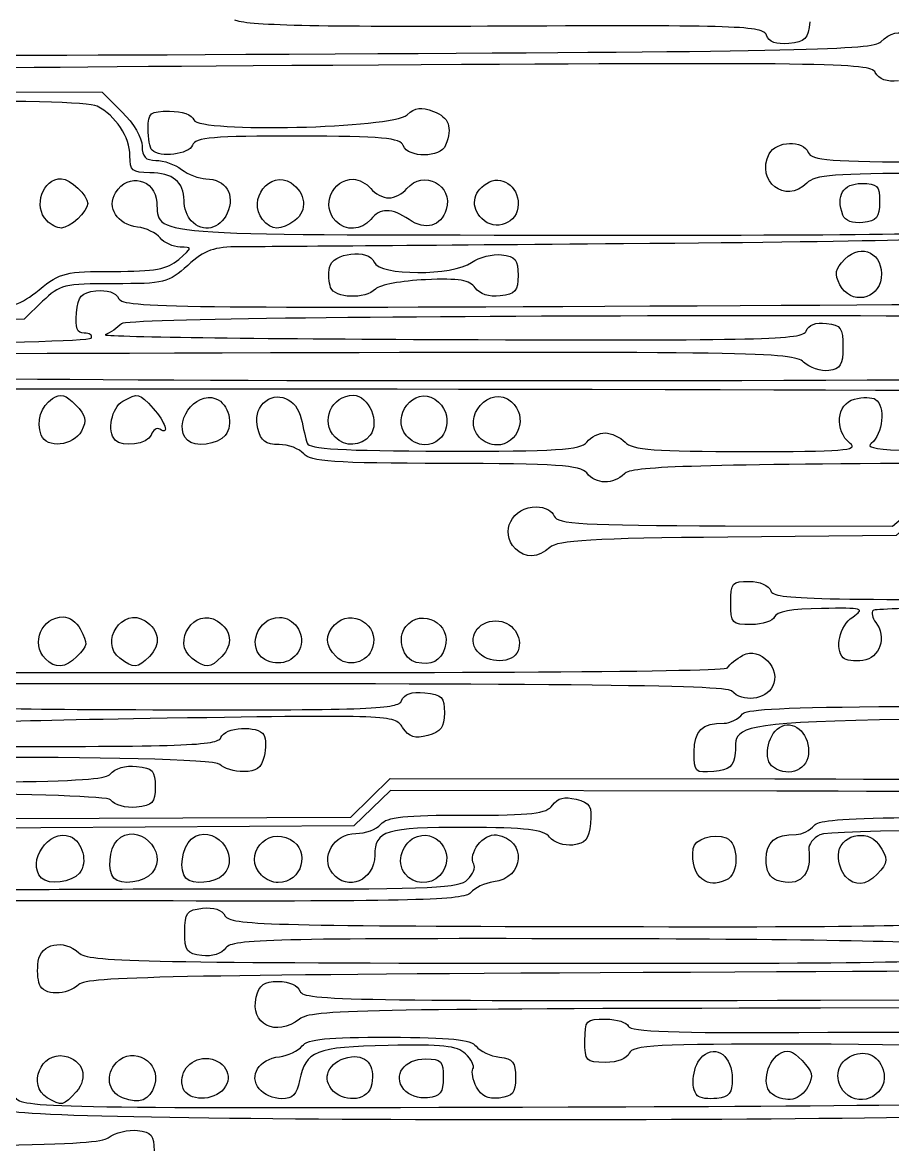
# Model space of a CAD drawing. Extents: x 25 to 242, y 39 to 365.
# Drawn here: x 132.07 to 162.42, y 189.4 to 228.75 of the extents above; entities that cross this region are included whole.
import ezdxf

# ---------------------------------------------------------------- set-up
doc = ezdxf.new("R2010")
doc.units = 0
doc.layers.add('Layer_1', color=7, linetype='CONTINUOUS')

msp = doc.modelspace()

# ---------------------------------------------------------------- linework, layer by layer
at = {"layer": 'Layer_1', "color": 7}
for points in [[(158.026795, 228.311833)], [(136.588169, 224.292023)], [(160.693425, 222.029713)], [(132.910009, 221.835593)], [(137.953389, 221.824943)], [(140.441589, 221.873923)], [(148.099009, 221.903393)], [(160.592765, 219.592083)], [(142.818099, 219.496093)], [(132.715199, 214.344193)], [(135.295749, 214.171743)], [(137.817439, 214.166743)], [(142.973249, 214.270733)], [(145.461449, 214.319713)], [(148.016619, 214.260013)], [(151.753289, 213.022203)], [(149.265369, 210.377293)], [(143.008709, 206.610933)], [(132.862319, 206.532933)], [(135.464429, 206.552423)], [(137.986119, 206.547423)], [(140.520249, 206.512833)], [(145.806039, 206.408573)], [(160.708885, 206.564753)], [(156.807785, 205.410913)], [(158.269805, 202.745743)], [(132.726369, 198.878833)], [(135.248059, 198.873833)], [(137.769739, 198.868833)], [(140.403859, 198.978153)], [(142.878579, 199.043953)], [(145.413749, 199.021883)], [(160.787475, 198.930473)], [(137.671819, 191.532973)], [(140.323959, 191.516023)], [(142.845649, 191.511023)], [(145.376109, 191.494723)], [(155.617789, 191.276323)], [(158.234195, 191.326353)], [(160.763975, 191.390253)], [(132.930109, 191.207303)], [(135.556879, 191.206303)]]:
    msp.add_lwpolyline(points, close=True, dxfattribs=at)
for points in [[(116.266219, 226.357353), (134.849019, 226.322453), (135.544469, 225.627693)], [(142.996759, 221.814503), (142.996759, 221.814193)], [(132.764079, 219.017393), (132.121719, 218.398483), (100.966579, 218.341983)], [(156.583415, 211.180493), (162.424975, 211.168093), (163.340385, 211.944183)], [(163.223075, 211.430583), (162.557325, 210.834323), (156.678915, 210.781823)], [(147.936719, 206.799623), (147.936719, 206.799423)], [(128.864039, 200.943883), (143.522969, 200.999683), (144.210529, 201.679403), (144.898089, 202.359133), (158.322215, 202.339733)], [(158.390215, 201.911853), (144.909129, 201.940453), (144.266779, 201.321913), (143.624419, 200.703383), (129.047619, 200.605983)], [(155.775499, 198.847443), (155.775339, 198.847473)], [(132.656619, 195.162963), (132.656549, 195.162593)], [(159.909045, 194.612243), (177.937367, 194.649443), (178.538095, 194.056233), (179.138826, 193.463023), (186.19384, 193.448023)], [(178.050238, 193.914753), (177.655001, 194.364983), (159.914935, 194.335683)]]:
    msp.add_lwpolyline(points, dxfattribs=at)
for points in [[(148.912299, 228.622613), (142.217089, 228.591013), (139.812069, 228.646413), (139.470589, 228.840033)], [(158.026795, 228.311833), (157.907795, 228.632713), (157.074115, 228.661143), (148.912299, 228.622613)], [(159.537915, 228.779523), (159.479415, 228.178713), (159.383355, 228.078293), (158.814105, 228.022723)], [(162.021345, 228.079373), (162.653185, 228.723813), (163.425235, 228.324573), (163.320265, 227.407683)], [(158.814105, 228.022723), (158.358395, 227.978223), (158.117735, 228.066623), (158.026795, 228.311833)], [(123.989639, 227.934823), (124.240339, 227.581203), (125.342159, 227.565123), (142.980039, 227.657713)], [(142.980039, 227.657713), (159.242975, 227.743113), (161.745985, 227.798513), (162.021345, 228.079373)], [(142.896779, 227.255743), (127.286229, 227.159843), (124.135509, 227.091063), (123.994699, 226.843023)], [(161.826805, 227.007523), (161.643505, 227.345683), (160.333985, 227.362853), (142.896779, 227.255743)], [(162.636345, 226.714523), (162.226955, 226.667523), (161.958405, 226.764723), (161.826805, 227.007523)], [(134.666659, 225.835183), (134.399999, 225.974593), (131.872529, 226.031353), (127.732459, 225.990903)], [(135.812369, 224.102593), (135.809369, 224.753123), (135.319379, 225.493953), (134.666659, 225.835183)], [(135.544469, 225.627693), (135.935769, 225.236773), (136.239229, 224.715843), (136.238359, 224.436543)], [(136.450429, 225.046463), (136.452429, 225.601543), (136.519629, 225.656793), (137.194419, 225.655363)], [(137.194419, 225.655363), (137.633919, 225.654363), (137.981809, 225.531633), (138.047609, 225.354203)], [(138.047609, 225.354203), (138.217249, 224.896743), (144.975409, 225.056793), (145.488479, 225.530413)], [(145.488479, 225.530413), (145.767989, 225.788433), (145.976979, 225.815083), (146.404659, 225.647253)], [(146.404659, 225.647253), (146.957359, 225.430353), (147.071619, 225.112063), (146.828169, 224.467463)], [(136.588169, 224.292053), (136.511369, 224.371153), (136.449379, 224.710693), (136.450429, 225.046463)], [(141.674079, 224.783973), (138.706599, 224.789973), (138.097379, 224.738073), (137.995619, 224.468593)], [(145.350529, 224.452963), (145.250449, 224.722853), (144.641559, 224.777673), (141.674079, 224.783973)], [(136.238359, 224.436543), (136.237359, 224.061653), (136.355579, 223.939893), (136.721999, 223.939123)], [(137.995619, 224.468593), (137.874009, 224.146603), (136.853469, 224.018573), (136.588169, 224.292023)], [(146.828169, 224.467463), (146.661749, 224.026823), (145.512749, 224.015563), (145.350529, 224.452963)], [(158.124495, 224.162953), (158.361595, 224.623563), (159.322195, 224.659493), (159.487425, 224.213953)], [(136.508659, 223.508583), (135.893379, 223.509583), (135.814869, 223.576883), (135.812369, 224.102593)], [(136.721999, 223.939123), (136.988859, 223.938593), (137.390309, 223.795343), (137.614119, 223.620873)], [(159.435125, 223.147083), (158.694535, 222.391723), (157.635355, 223.212683), (158.124495, 224.162953)], [(159.487425, 224.213953), (159.588455, 223.941533), (160.262855, 223.889103), (163.761975, 223.881673)], [(135.311199, 222.810383), (135.751209, 223.522223), (136.693909, 223.298063), (136.750949, 222.468033)], [(137.614119, 223.620873), (137.837919, 223.446413), (138.222219, 223.300163), (138.468099, 223.295863)], [(140.441589, 221.873893), (139.885509, 222.564743), (140.708719, 223.622423), (141.435369, 223.150723)], [(145.479979, 222.950883), (146.040759, 223.639853), (147.117609, 223.069833), (146.852999, 222.224083)], [(132.910009, 221.835593), (132.427589, 222.332843), (132.768109, 223.301053), (133.424919, 223.299663)], [(133.424919, 223.299663), (133.719869, 223.299133), (134.341709, 222.712583), (134.340849, 222.435853)], [(137.703429, 222.536453), (137.705429, 223.182783), (137.307119, 223.506893), (136.508659, 223.508583)], [(138.468099, 223.295863), (139.160099, 223.283763), (139.496369, 222.738803), (139.208459, 222.096003)], [(141.435369, 223.150723), (141.952499, 222.815033), (142.019029, 222.175953), (141.571579, 221.842223)], [(142.996759, 221.814193), (142.477459, 222.349463), (142.864599, 223.279643), (143.606019, 223.278063)], [(143.606019, 223.278063), (143.799899, 223.277533), (144.075809, 223.131633), (144.219139, 222.953563)], [(148.099009, 221.903393), (147.698959, 222.315743), (147.766279, 222.815983), (148.264939, 223.136263)], [(148.264939, 223.136263), (148.763339, 223.456373), (149.367929, 223.054963), (149.365899, 222.405193)], [(163.657385, 223.484843), (160.432705, 223.480843), (159.705265, 223.422643), (159.435125, 223.147083)], [(160.693425, 222.029713), (160.443685, 222.703163), (160.699425, 223.134043), (161.349135, 223.132663)], [(161.349135, 223.132663), (161.906315, 223.131663), (161.976455, 223.058863), (161.974665, 222.484933)], [(136.077709, 221.610903), (135.374639, 221.699003), (134.993199, 222.295903), (135.311199, 222.810383)], [(144.219139, 222.953563), (144.362459, 222.775503), (144.645699, 222.629463), (144.848549, 222.629033)], [(144.848549, 222.629033), (145.051399, 222.628503), (145.335539, 222.773433), (145.479979, 222.950883)], [(134.340849, 222.435853), (134.340059, 222.159133), (133.714489, 221.575323), (133.419549, 221.575953)], [(136.750949, 222.468033), (136.831949, 221.289893), (136.170219, 221.342113), (151.158369, 221.331013)], [(137.953389, 221.824893), (137.815139, 221.967393), (137.702659, 222.287593), (137.703429, 222.536453)], [(149.365899, 222.405193), (149.363899, 221.748483), (148.558689, 221.429573), (148.099009, 221.903393)], [(161.974665, 222.484933), (161.972665, 221.939623), (161.882065, 221.828053), (161.393355, 221.771483)], [(139.208459, 222.096003), (138.953959, 221.527813), (138.365049, 221.400623), (137.953389, 221.824943)], [(145.559459, 221.868503), (144.944079, 222.284113), (144.549599, 222.286383), (144.215779, 221.876503)], [(146.852999, 222.224083), (146.667239, 221.630373), (146.130519, 221.482833), (145.559459, 221.868503)], [(161.393355, 221.771483), (161.023665, 221.728683), (160.770405, 221.822083), (160.693425, 222.029713)], [(133.419549, 221.575953), (133.277549, 221.576223), (133.048259, 221.693093), (132.910009, 221.835593)], [(136.869099, 221.232153), (136.731449, 221.403173), (136.375319, 221.573613), (136.077709, 221.610903)], [(141.571579, 221.842223), (141.080779, 221.476143), (140.754379, 221.485293), (140.441589, 221.873923)], [(144.215779, 221.876503), (143.899559, 221.488003), (143.341049, 221.459573), (142.996759, 221.814503)], [(151.158369, 221.331013), (163.838235, 221.322013), (165.003625, 221.350713), (165.294935, 221.683273)], [(137.566449, 220.913103), (137.320559, 220.917103), (137.006759, 221.061143), (136.869099, 221.232153)], [(165.665335, 221.425123), (165.394305, 221.183483), (163.054485, 221.109313), (153.039029, 221.024923)], [(137.516149, 220.482273), (138.005639, 220.898253), (138.006449, 220.905113), (137.566449, 220.913103)], [(139.649469, 220.919743), (138.734419, 220.918743), (138.434689, 220.811733), (137.833499, 220.273303)], [(153.039029, 221.024923), (146.277539, 220.967923), (140.252229, 220.920613), (139.649469, 220.919743)], [(142.776069, 220.196533), (142.873869, 220.716393), (144.159549, 220.868153), (144.340149, 220.381153)], [(160.765955, 220.488113), (161.348065, 221.081833), (162.129425, 220.675833), (162.031515, 219.830523)], [(135.233519, 220.063363), (136.700399, 220.060363), (137.107419, 220.134963), (137.516149, 220.482273)], [(144.340149, 220.381153), (144.515839, 219.907383), (147.078599, 219.902163), (147.739349, 220.374153)], [(147.739349, 220.374153), (147.998199, 220.559093), (148.468799, 220.679293), (148.785109, 220.641263)], [(148.785109, 220.641263), (149.269369, 220.583063), (149.359899, 220.470003), (149.358209, 219.925723)], [(160.592765, 219.592083), (160.389535, 219.984213), (160.418415, 220.133643), (160.765955, 220.488113)], [(132.650319, 219.422453), (133.395279, 220.024313), (133.566929, 220.066903), (135.233519, 220.063363)], [(137.833499, 220.273303), (137.149879, 219.661043), (137.019769, 219.628633), (135.259959, 219.632373)], [(142.818069, 219.496183), (142.754669, 219.667153), (142.735769, 219.982313), (142.776069, 220.196533)], [(135.259959, 219.632373), (133.506239, 219.636373), (133.371859, 219.602973), (132.764079, 219.017393)], [(146.127949, 219.771143), (145.307419, 219.735143), (144.520719, 219.588013), (144.379719, 219.444193)], [(147.867719, 219.486943), (147.670519, 219.765083), (147.314639, 219.823223), (146.127949, 219.771143)], [(149.358209, 219.925723), (149.356209, 219.369903), (149.269309, 219.269383), (148.735909, 219.208303)], [(162.031515, 219.830523), (161.941315, 219.051523), (160.957425, 218.888463), (160.592765, 219.592083)], [(130.764079, 218.780063), (131.656269, 218.778063), (131.996099, 218.893903), (132.650319, 219.422453)], [(133.947899, 218.610333), (134.005599, 219.204503), (134.108649, 219.321083), (134.628559, 219.380743)], [(134.628559, 219.380743), (135.026679, 219.426443), (135.306479, 219.330543), (135.427689, 219.106943)], [(144.379719, 219.444193), (144.025069, 219.082463), (142.958349, 219.117923), (142.818099, 219.496093)], [(148.735909, 219.208303), (148.341619, 219.163103), (148.025299, 219.264703), (147.867719, 219.486943)], [(155.611729, 218.862313), (172.009886, 218.943913), (175.660618, 219.014193), (175.894692, 219.252933)], [(135.427689, 219.106943), (135.597239, 218.794153), (137.433769, 218.771893), (155.611729, 218.862313)], [(134.220799, 217.909493), (133.962749, 217.910023), (133.896409, 218.080413), (133.947899, 218.610333)], [(175.725864, 218.270013), (175.726964, 218.613163), (135.853149, 218.576283), (135.516409, 218.232813)], [(135.516409, 218.232813), (135.378199, 218.091853), (135.124789, 217.920413), (134.953279, 217.851833)], [(159.415275, 217.978123), (159.498375, 218.198123), (159.744055, 218.291293), (160.121555, 218.245953)], [(160.121555, 218.245953), (160.630395, 218.184853), (160.700135, 218.085203), (160.698075, 217.422303)], [(126.692929, 217.530483), (130.905039, 217.547783), (134.398669, 217.639983), (134.456529, 217.735363)], [(134.456529, 217.735363), (134.514429, 217.830763), (134.408329, 217.909093), (134.220799, 217.909493)], [(134.953279, 217.851833), (134.781759, 217.783233), (140.186879, 217.707713), (146.964649, 217.683953)], [(146.964649, 217.683953), (157.968705, 217.645353), (159.301505, 217.676953), (159.415275, 217.978123)], [(159.318795, 216.897443), (158.949165, 217.242213), (157.589435, 217.263153), (139.034119, 217.209763)], [(160.698075, 217.422303), (160.696075, 216.796343), (160.612375, 216.656263), (160.205355, 216.598043)], [(139.034119, 217.209763), (120.739389, 217.157163), (119.129799, 217.123763), (118.948209, 216.793313)], [(160.205355, 216.598043), (159.935655, 216.559443), (159.536705, 216.694243), (159.318795, 216.897443)], [(122.764749, 216.550813), (122.762749, 216.082513), (185.581394, 216.185623), (185.947358, 216.654513)], [(145.461449, 214.319713), (144.905369, 215.010553), (145.728579, 216.068233), (146.455229, 215.596543)], [(148.016619, 214.260013), (147.339339, 214.958123), (148.390839, 216.143213), (149.128049, 215.512653)], [(154.487639, 215.927253), (126.656889, 215.986353), (122.945659, 215.956353), (122.837989, 215.671283)], [(133.108379, 215.622653), (133.397339, 215.808253), (133.566739, 215.761783), (133.916809, 215.400943)], [(135.566359, 215.528193), (136.111179, 215.825493), (136.130819, 215.820833), (136.621909, 215.277443)], [(137.817439, 214.166743), (137.272349, 214.728593), (138.082329, 215.906263), (138.814419, 215.616303)], [(140.467609, 215.456683), (140.921149, 215.919273), (141.645879, 215.623043), (141.794509, 214.914323)], [(142.973249, 214.270713), (142.442729, 214.817543), (142.844039, 215.736153), (143.612739, 215.734523)], [(143.612739, 215.734523), (144.150369, 215.733523), (144.552049, 214.774793), (144.197449, 214.339133)], [(186.014639, 215.644813), (186.015168, 215.787503), (175.36599, 215.882903), (154.487639, 215.927253)], [(161.100715, 215.604113), (161.383315, 215.676213), (161.714275, 215.671613), (161.836175, 215.593913)], [(132.715199, 214.344193), (132.537949, 214.822163), (132.704299, 215.363123), (133.108379, 215.622653)], [(133.916809, 215.400943), (134.283749, 215.022713), (134.318529, 214.866143), (134.119639, 214.487773)], [(135.295749, 214.171743), (135.006359, 214.470033), (135.174829, 215.314553), (135.566359, 215.528193)], [(136.621909, 215.277443), (137.052779, 214.800703), (137.207299, 214.328223), (136.859989, 214.549483)], [(138.814419, 215.616303), (139.260919, 215.439453), (139.446509, 214.709123), (139.140489, 214.333143)], [(140.282149, 214.573073), (140.193549, 214.939723), (140.257049, 215.241883), (140.467609, 215.456683)], [(146.455229, 215.596543), (147.181339, 215.125203), (146.918629, 214.003763), (146.082519, 214.005543)], [(149.128049, 215.512653), (149.723479, 215.003343), (149.375469, 213.998563), (148.604209, 214.000203)], [(160.950225, 214.056743), (160.383805, 214.499883), (160.475695, 215.444733), (161.100715, 215.604113)], [(161.836175, 215.593913), (162.188075, 215.369743), (162.090155, 214.368323), (161.685715, 214.055153)], [(141.794509, 214.914323), (141.861209, 214.596193), (141.951859, 214.214623), (141.995899, 214.066403)], [(134.119639, 214.487773), (133.842989, 213.961503), (132.893129, 213.864393), (132.715199, 214.344193)], [(136.859989, 214.549483), (136.756729, 214.615283), (136.617569, 214.524283), (136.550739, 214.347393)], [(141.017419, 214.014613), (140.546699, 214.015613), (140.387609, 214.136443), (140.282149, 214.573073)], [(136.550739, 214.347393), (136.428769, 214.024443), (135.557029, 213.902433), (135.295749, 214.171743)], [(139.140489, 214.333143), (138.879439, 214.012423), (138.066369, 213.910163), (137.817439, 214.166743)], [(144.197449, 214.339133), (143.876599, 213.944943), (143.319499, 213.913823), (142.973249, 214.270733)], [(146.082519, 214.005543), (145.879669, 214.006073), (145.600189, 214.147353), (145.461449, 214.319713)], [(146.785019, 213.786893), (150.714459, 213.778893), (151.537509, 213.830293), (151.756649, 214.099533)], [(148.604209, 214.000203), (148.419279, 214.000473), (148.154869, 214.117523), (148.016619, 214.260013)], [(151.756649, 214.099533), (151.901089, 214.276983), (152.190049, 214.421803), (152.398799, 214.421363)], [(152.398799, 214.421363), (152.607549, 214.420833), (152.919729, 214.274823), (153.092539, 214.096693)], [(153.092539, 214.096693), (153.350089, 213.831233), (154.119999, 213.772553), (157.361905, 213.771273)], [(141.878699, 213.689583), (141.735369, 213.867643), (141.347799, 214.013913), (141.017419, 214.014613)], [(146.815999, 213.355893), (142.915289, 213.363893), (142.096059, 213.419593), (141.878699, 213.689583)], [(141.995899, 214.066403), (142.056799, 213.861283), (143.201049, 213.794503), (146.785019, 213.786893)], [(157.361905, 213.771273), (160.696015, 213.770273), (161.259475, 213.814773), (160.950225, 214.056743)], [(161.685715, 214.055153), (161.376785, 213.815943), (162.444675, 213.766193), (168.278499, 213.748063)], [(151.753289, 213.022213), (151.535939, 213.292243), (150.716699, 213.347613), (146.815999, 213.355893)], [(164.379285, 213.367783), (155.308009, 213.310783), (153.310929, 213.245483), (153.067989, 212.997703)], [(153.067989, 212.997703), (152.682499, 212.604533), (152.080439, 212.615713), (151.753289, 213.022203)], [(149.265369, 210.377273), (148.697199, 210.962913), (149.146029, 211.842693), (150.012029, 211.840853)], [(150.012029, 211.840853), (150.281479, 211.840323), (150.555919, 211.694253), (150.621889, 211.516363)], [(150.621889, 211.516363), (150.724529, 211.239583), (151.584759, 211.191113), (156.583415, 211.180493)], [(156.678915, 210.781823), (151.954899, 210.739623), (150.735169, 210.669143), (150.467789, 210.423093)], [(150.467789, 210.423093), (150.061409, 210.049133), (149.600789, 210.031593), (149.265369, 210.377293)], [(156.782555, 208.486293), (156.784555, 209.182293), (156.833955, 209.240313), (157.421915, 209.239063)], [(157.421915, 209.239063), (157.803965, 209.238273), (158.108645, 209.103663), (158.183125, 208.902823)], [(158.183125, 208.902823), (158.293905, 208.604113), (159.591185, 208.574583), (170.195765, 208.629423)], [(135.464429, 206.552433), (134.717309, 207.115483), (135.560629, 208.367513), (136.344299, 207.858783)], [(137.986119, 206.547433), (137.238999, 207.110493), (138.082219, 208.362523), (138.865979, 207.853783)], [(142.952819, 207.718443), (143.542269, 208.319653), (144.535449, 207.732043), (144.284659, 206.930453)], [(145.440679, 207.658863), (145.994359, 208.339103), (147.067409, 207.759483), (146.805299, 206.921743)], [(157.498185, 207.730643), (156.817725, 207.731643), (156.780325, 207.771543), (156.782555, 208.486293)], [(159.951545, 208.291413), (158.911505, 208.275413), (158.363465, 208.177843), (158.304515, 207.998263)], [(161.036385, 207.993503), (161.477455, 208.293163), (161.402435, 208.313763), (159.951545, 208.291413)], [(161.756925, 208.226213), (161.680625, 208.148413), (161.718825, 207.959743), (161.841825, 207.806963)], [(171.936919, 208.346363), (166.414215, 208.358063), (161.833215, 208.304063), (161.756925, 208.226213)], [(132.862319, 206.532933), (132.336179, 207.075253), (132.731949, 207.998373), (133.489909, 207.996763)], [(133.489909, 207.996763), (133.693879, 207.996233), (133.958079, 207.808223), (134.076999, 207.578753)], [(136.344299, 207.858783), (136.844499, 207.534083), (136.904409, 207.035113), (136.493519, 206.616023)], [(138.865979, 207.853783), (139.366179, 207.529093), (139.426089, 207.030113), (139.015199, 206.611023)], [(140.520249, 206.512833), (139.864519, 206.891173), (140.248429, 207.982793), (141.036629, 207.981113)], [(141.036629, 207.981113), (141.534739, 207.980113), (141.917389, 207.429393), (141.762979, 206.935853)], [(147.936719, 206.799423), (147.569549, 207.255573), (147.938719, 207.858683), (148.585059, 207.857303)], [(148.585059, 207.857303), (149.146349, 207.856303), (149.547419, 207.310973), (149.357319, 206.807623)], [(158.304515, 207.998263), (158.255915, 207.850233), (157.893065, 207.729803), (157.498185, 207.730643)], [(160.708855, 206.564783), (160.397905, 206.885293), (160.581035, 207.684123), (161.036385, 207.993503)], [(161.841825, 207.806963), (162.239495, 207.312913), (161.979375, 206.542563), (161.391565, 206.473553)], [(134.076999, 207.578753), (134.356659, 207.039163), (134.353219, 207.010363), (133.961299, 206.610633)], [(143.008719, 206.610933), (142.632779, 206.998423), (142.613889, 207.372753), (142.952819, 207.718443)], [(145.806039, 206.408573), (145.336639, 206.516953), (145.118599, 207.263153), (145.440679, 207.658863)], [(133.961299, 206.610633), (133.565179, 206.206613), (133.203699, 206.181053), (132.862319, 206.532933)], [(136.493519, 206.616023), (136.079559, 206.193813), (135.950849, 206.185853), (135.464429, 206.552423)], [(139.015199, 206.611023), (138.601239, 206.188813), (138.472539, 206.180863), (137.986119, 206.547423)], [(141.762979, 206.935853), (141.608009, 206.440543), (141.002679, 206.234493), (140.520249, 206.512833)], [(144.284659, 206.930453), (144.113639, 206.383853), (143.401919, 206.205633), (143.008709, 206.610933)], [(146.805299, 206.921743), (146.657779, 206.450223), (146.337639, 206.285823), (145.806039, 206.408573)], [(149.357319, 206.807623), (149.187539, 206.358073), (148.296109, 206.352923), (147.936719, 206.799623)], [(156.669765, 206.221383), (156.741165, 206.339103), (156.981605, 206.534733), (157.204055, 206.656123)], [(157.204055, 206.656123), (157.796145, 206.979213), (158.561785, 206.176393), (158.241905, 205.567873)], [(130.996959, 206.061613), (147.706859, 206.026113), (156.584815, 206.081413), (156.669765, 206.221383)], [(161.391565, 206.473553), (161.098185, 206.439153), (160.790975, 206.480553), (160.708885, 206.564753)], [(156.807755, 205.410863), (156.604635, 205.620233), (150.925259, 205.674033), (130.331229, 205.661723)], [(158.241905, 205.567873), (157.991255, 205.091043), (157.201925, 205.004653), (156.807785, 205.410913)], [(129.033219, 205.096383), (129.256439, 204.819063), (130.432079, 204.770213), (137.230939, 204.755773)], [(137.230939, 204.755773), (144.236389, 204.740873), (145.182989, 204.778473), (145.295229, 205.075603)], [(145.295229, 205.075603), (145.382829, 205.307483), (145.635359, 205.390783), (146.106569, 205.343203)], [(146.106569, 205.343203), (146.707989, 205.282503), (146.790529, 205.197793), (146.788799, 204.643233)], [(146.788799, 204.643233), (146.786799, 204.136873), (146.672539, 203.981273), (146.207769, 203.854923)], [(157.190765, 204.607203), (157.421675, 204.890893), (160.674945, 204.922993), (184.14029, 204.873153)], [(137.116419, 204.456913), (130.535929, 204.354693), (129.150649, 204.280343), (128.890899, 204.015403)], [(145.329139, 204.138663), (145.033489, 204.574083), (144.926329, 204.578233), (137.116419, 204.456913)], [(184.234407, 204.474973), (155.258519, 204.454773), (157.086445, 204.537573), (156.935675, 203.238683)], [(155.505499, 203.281283), (155.507499, 204.035803), (155.769379, 204.287023), (156.550795, 204.285363)], [(156.550795, 204.285363), (156.758345, 204.284833), (157.046335, 204.429743), (157.190765, 204.607203)], [(158.485055, 204.137513), (158.944815, 204.431363), (159.500335, 203.974723), (159.498245, 203.304663)], [(138.981819, 203.782513), (139.121729, 204.152943), (140.280509, 204.223873), (140.489569, 203.874813)], [(140.489569, 203.874813), (140.564669, 203.749413), (140.567369, 203.410053), (140.495569, 203.120673)], [(146.207769, 203.854923), (145.752979, 203.731283), (145.564409, 203.792223), (145.329139, 204.138663)], [(158.269805, 202.745743), (157.903445, 202.985103), (158.037435, 203.851423), (158.485055, 204.137513)], [(130.183989, 203.478003), (137.702019, 203.462003), (138.876139, 203.502703), (138.981819, 203.782513)], [(138.953359, 202.847413), (138.600099, 203.211533), (121.645649, 203.154363), (121.423569, 202.788313)], [(140.495569, 203.120673), (140.396369, 202.720503), (140.225149, 202.594833), (139.780679, 202.595773)], [(156.186345, 202.602623), (155.534659, 202.539623), (155.503289, 202.570823), (155.505499, 203.281283)], [(156.935675, 203.238683), (156.881275, 202.769863), (156.748255, 202.656963), (156.186345, 202.602623)], [(159.498245, 203.304663), (159.496245, 202.662773), (158.848125, 202.367893), (158.269805, 202.745743)], [(135.128369, 202.509443), (135.293669, 202.712533), (135.653509, 202.817153), (136.048039, 202.776823)], [(136.048039, 202.776823), (136.614069, 202.718923), (136.695899, 202.628703), (136.694139, 202.064183)], [(139.780679, 202.595773), (139.459269, 202.596573), (139.086979, 202.709693), (138.953359, 202.847413)], [(158.322215, 202.339733), (170.279331, 202.322433), (171.772854, 202.357233), (171.988965, 202.658513)], [(114.919199, 202.218173), (132.676899, 202.180473), (134.886509, 202.212173), (135.128369, 202.509443)], [(135.138919, 201.609053), (134.765229, 202.073313), (95.214899, 201.950783), (94.850919, 201.484233)], [(136.694139, 202.064183), (136.692139, 201.499663), (136.609939, 201.409753), (136.043599, 201.354303)], [(172.056312, 201.541893), (171.89058, 201.847653), (170.466431, 201.886203), (158.390215, 201.911853)], [(136.043599, 201.354303), (135.660919, 201.316803), (135.290079, 201.421303), (135.138919, 201.609053)], [(150.558009, 201.423143), (150.740629, 201.677703), (150.972979, 201.735853), (151.382629, 201.629463)], [(151.382629, 201.629463), (151.875239, 201.501543), (151.943799, 201.386913), (151.885529, 200.788633)], [(147.568289, 201.074523), (149.866099, 201.069523), (150.344439, 201.125423), (150.558009, 201.423143)], [(135.364249, 200.195103), (136.045869, 200.890323), (137.200509, 199.813513), (136.584689, 199.056933)], [(137.955349, 200.238353), (138.696479, 200.865773), (139.740589, 199.676233), (139.058959, 198.981013)], [(140.403859, 198.978153), (139.736209, 199.666333), (140.569529, 200.693023), (141.416429, 200.225703)], [(143.698419, 200.436353), (144.033469, 200.435563), (144.425779, 200.580243), (144.570219, 200.757693)], [(144.570219, 200.757693), (144.779039, 201.014253), (145.393129, 201.079143), (147.568289, 201.074523)], [(151.885529, 200.788633), (151.830629, 200.225233), (151.716579, 200.084033), (151.274509, 200.032293)], [(159.060365, 200.401113), (159.267915, 200.400583), (159.555905, 200.545503), (159.700335, 200.722953)], [(159.700335, 200.722953), (159.929205, 201.004143), (161.859685, 201.041563), (174.726392, 201.014233)], [(189.459913, 200.314583), (189.070502, 200.647663), (160.492255, 200.717303), (159.886315, 200.386683)], [(132.726369, 198.878833), (132.181279, 199.440693), (132.991249, 200.618353), (133.723349, 200.328383)], [(133.723349, 200.328383), (134.169849, 200.151543), (134.355439, 199.421213), (134.049419, 199.045243)], [(142.878579, 199.043953), (142.442129, 199.586173), (142.943679, 200.437953), (143.698419, 200.436353)], [(147.528149, 200.643683), (144.731689, 200.649683), (144.359389, 200.536583), (144.356719, 199.680823)], [(145.413749, 199.021853), (145.080959, 199.435283), (145.322949, 200.160423), (145.850569, 200.330833)], [(145.850569, 200.330833), (146.643759, 200.587013), (147.218769, 199.571593), (146.624019, 198.964983)], [(150.461589, 200.303353), (150.244169, 200.573483), (149.678459, 200.639113), (147.528149, 200.643683)], [(147.815289, 199.360593), (147.594429, 199.729383), (148.154879, 200.452763), (148.607049, 200.382533)], [(148.607049, 200.382533), (149.681239, 200.215673), (149.592299, 198.873243), (148.498289, 198.740903)], [(151.274509, 200.032293), (150.972039, 199.996893), (150.611499, 200.117093), (150.461589, 200.303353)], [(155.470069, 199.907623), (155.503269, 200.236473), (156.179175, 200.454103), (156.622295, 200.278593)], [(158.015485, 199.532943), (158.017485, 200.145063), (158.327445, 200.402673), (159.060365, 200.401113)], [(159.886315, 200.386683), (159.660125, 200.263253), (159.488915, 200.046103), (159.505845, 199.904123)], [(160.537665, 199.681023), (160.539665, 200.360023), (161.534045, 200.629613), (161.937465, 200.060583)], [(135.248059, 198.873833), (135.020459, 199.108423), (135.091559, 199.916973), (135.364249, 200.195103)], [(137.769739, 198.868833), (137.515379, 199.131013), (137.627889, 199.961123), (137.955349, 200.238353)], [(141.416429, 200.225703), (142.130989, 199.831403), (141.816679, 198.716593), (140.991449, 198.718343)], [(155.775339, 198.847473), (155.537239, 199.004253), (155.420019, 199.411343), (155.470069, 199.907623)], [(156.622295, 200.278593), (157.071405, 200.100713), (157.077365, 198.986343), (156.630295, 198.811543)], [(159.505845, 199.904123), (159.616955, 198.972483), (159.186395, 198.539583), (158.403875, 198.796163)], [(161.937465, 200.060583), (162.297125, 199.553273), (162.290685, 199.420443), (161.886465, 199.008173)], [(144.356719, 199.680823), (144.353719, 198.793283), (143.408309, 198.385833), (142.878579, 199.043953)], [(158.403875, 198.796163), (158.144755, 198.881163), (158.014225, 199.128733), (158.015485, 199.532943)], [(160.787495, 198.930473), (160.649245, 199.072973), (160.536815, 199.410723), (160.537665, 199.681023)], [(147.598189, 198.826843), (147.781459, 199.013773), (147.879149, 199.253953), (147.815289, 199.360593)], [(134.049419, 199.045243), (133.788369, 198.724513), (132.975299, 198.622253), (132.726369, 198.878833)], [(136.584689, 199.056933), (136.312589, 198.722633), (135.502409, 198.611643), (135.248059, 198.873833)], [(139.058959, 198.981013), (138.786269, 198.702883), (137.997339, 198.634233), (137.769739, 198.868833)], [(140.991449, 198.718343), (140.806529, 198.718873), (140.542109, 198.835653), (140.403859, 198.978153)], [(140.713089, 198.500443), (146.404919, 198.488743), (147.308709, 198.531543), (147.598189, 198.826843)], [(146.624019, 198.964983), (146.280799, 198.614913), (145.720089, 198.641263), (145.413749, 199.021883)], [(148.498289, 198.740903), (148.200449, 198.704903), (147.843259, 198.535963), (147.704539, 198.365533)], [(156.630295, 198.811543), (156.206825, 198.646023), (156.072869, 198.651653), (155.775499, 198.847443)], [(161.886465, 199.008173), (161.490345, 198.604143), (161.128865, 198.578593), (160.787475, 198.930473)], [(129.779509, 198.454543), (132.189449, 198.487143), (137.109549, 198.507843), (140.713089, 198.500443)], [(147.704539, 198.365533), (147.490859, 198.102993), (145.774769, 198.059223), (136.471409, 198.078983)], [(136.471409, 198.078983), (126.966949, 198.099183), (125.455179, 198.058883), (125.227879, 197.779673)], [(137.728909, 196.998943), (137.730909, 197.671903), (137.797209, 197.760633), (138.343879, 197.823363)], [(138.343879, 197.823363), (138.740269, 197.868863), (139.021799, 197.773163), (139.141509, 197.552333)], [(139.141509, 197.552333), (139.306999, 197.247033), (140.642449, 197.208223), (151.796959, 197.184523)], [(151.796959, 197.184523), (162.687935, 197.161423), (164.282845, 197.198923), (164.389365, 197.480973)], [(132.613149, 195.970683), (132.700749, 196.590733), (133.506229, 196.758993), (134.033299, 196.267373)], [(138.322129, 196.173613), (137.794519, 196.236713), (137.726829, 196.330863), (137.728909, 196.998943)], [(151.791719, 196.758723), (140.785139, 196.776223), (139.382049, 196.740823), (139.163529, 196.440383)], [(164.294525, 196.552923), (164.228325, 196.655313), (158.602015, 196.747923), (151.791719, 196.758723)], [(139.163529, 196.440383), (139.013689, 196.234363), (138.685159, 196.130203), (138.322129, 196.173613)], [(132.656549, 195.162593), (132.593749, 195.331873), (132.574249, 195.695513), (132.613149, 195.970683)], [(134.033299, 196.267373), (134.363759, 195.959143), (136.002069, 195.921343), (149.828019, 195.902933)], [(149.828019, 195.902933), (161.328425, 195.887633), (165.147255, 195.944033), (164.834495, 196.124583)], [(153.726749, 195.577153), (137.304539, 195.488753), (134.316929, 195.425973), (134.032169, 195.163103)], [(173.284204, 195.315023), (173.098757, 195.657133), (171.807199, 195.674453), (153.726749, 195.577153)], [(140.220839, 194.715023), (140.330429, 195.156893), (140.486529, 195.268893), (140.991289, 195.267823)], [(140.991289, 195.267823), (141.378259, 195.267033), (141.674139, 195.132093), (141.752519, 194.920743)], [(134.032169, 195.163103), (133.601149, 194.765213), (132.804149, 194.765133), (132.656619, 195.162963)], [(141.752519, 194.920743), (141.869089, 194.606413), (143.518659, 194.578393), (159.909045, 194.612243)], [(141.732799, 193.955693), (140.916569, 193.308213), (139.987619, 193.774743), (140.220839, 194.715023)], [(159.914935, 194.335683), (143.891749, 194.309183), (142.132089, 194.272483), (141.732799, 193.955693)], [(151.691489, 193.198593), (151.693489, 193.913303), (151.731389, 193.952643), (152.411819, 193.951193)], [(152.411819, 193.951193), (152.806699, 193.950403), (153.165909, 193.837413), (153.210059, 193.700213)], [(153.210059, 193.700213), (153.268759, 193.517763), (154.867569, 193.460223), (159.163405, 193.485973)], [(141.824599, 193.015823), (142.020959, 193.257073), (142.693679, 193.324383), (144.862249, 193.319773)], [(144.862249, 193.319773), (147.030829, 193.314773), (147.703119, 193.244973), (147.897969, 193.002923)], [(159.163405, 193.485973), (164.885825, 193.520273), (165.048665, 193.509473), (165.510615, 193.064383)], [(132.930109, 191.207303), (132.212949, 191.637913), (132.706629, 192.829353), (133.532449, 192.660943)], [(135.340059, 192.435093), (135.930969, 193.037783), (136.922529, 192.448193), (136.670849, 191.643743)], [(141.030859, 192.640443), (141.328699, 192.676443), (141.685879, 192.845393), (141.824599, 193.015823)], [(144.821799, 193.034633), (142.282649, 192.979433), (141.940349, 192.843993), (141.735999, 191.813323)], [(147.525849, 192.739603), (147.224299, 193.020873), (146.720159, 193.075873), (144.821799, 193.034633)], [(147.897969, 193.002923), (148.035629, 192.831903), (148.401289, 192.661443), (148.710549, 192.624133)], [(152.402139, 192.442953), (151.727369, 192.443953), (151.689259, 192.484953), (151.691489, 193.198593)], [(159.207585, 193.074893), (154.202769, 193.085493), (153.341489, 193.040693), (153.237119, 192.764383)], [(155.805209, 192.665453), (156.285705, 193.072223), (156.838235, 192.646153), (156.835815, 191.870663)], [(158.464175, 192.727593), (158.752565, 192.911973), (158.923215, 192.864943), (159.272605, 192.504803)], [(165.557395, 192.091813), (165.560395, 193.029553), (165.351745, 193.061843), (159.207585, 193.074893)], [(160.920735, 192.631273), (161.434875, 192.911823), (161.933285, 192.719373), (162.099685, 192.175943)], [(133.532449, 192.660943), (134.176889, 192.529523), (134.379389, 191.911033), (133.940069, 191.415973)], [(135.556879, 191.206303), (135.044689, 191.402843), (134.935389, 192.022343), (135.340059, 192.435093)], [(137.671819, 191.532923), (137.484859, 192.037063), (137.889319, 192.580503), (138.450609, 192.579303)], [(138.450609, 192.579303), (139.096499, 192.578303), (139.462349, 191.973263), (139.092349, 191.518673)], [(140.323959, 191.516023), (139.953179, 191.976673), (140.315959, 192.553983), (141.030859, 192.640443)], [(142.845649, 191.511023), (142.477209, 191.968743), (142.836649, 192.548703), (143.541079, 192.634333)], [(143.541079, 192.634333), (144.128189, 192.705633), (144.425999, 192.235553), (144.216969, 191.567423)], [(145.376109, 191.494723), (144.971609, 191.997263), (145.379109, 192.564873), (146.143649, 192.563253)], [(146.143649, 192.563253), (146.678579, 192.562253), (146.750929, 192.484753), (146.749149, 191.915573)], [(147.786109, 192.211893), (147.846809, 192.311983), (147.729709, 192.549453), (147.525849, 192.739603)], [(148.710549, 192.624133), (149.180849, 192.567433), (149.272519, 192.450513), (149.270839, 191.909883)], [(153.237119, 192.764383), (153.161919, 192.565123), (152.842079, 192.442023), (152.402139, 192.442953)], [(155.617789, 191.276353), (155.351509, 191.550823), (155.462779, 192.375553), (155.805209, 192.665453)], [(158.234195, 191.326353), (157.862495, 191.569213), (158.004375, 192.433643), (158.464175, 192.727593)], [(159.272605, 192.504803), (159.639545, 192.126583), (159.674325, 191.970013), (159.475425, 191.591633)], [(160.763975, 191.390253), (160.386955, 191.778873), (160.463085, 192.381533), (160.920735, 192.631273)], [(147.908299, 191.581123), (147.780379, 191.827953), (147.725389, 192.111803), (147.786109, 192.211893)], [(162.099685, 192.175943), (162.346345, 191.370473), (161.351115, 190.785053), (160.763975, 191.390253)], [(136.670849, 191.643743), (136.504339, 191.111523), (136.158159, 190.975583), (135.556879, 191.206303)], [(141.735999, 191.813323), (141.637299, 191.315393), (141.495999, 191.172273), (141.103989, 191.173103)], [(146.749149, 191.915573), (146.747149, 191.380723), (146.653349, 191.258203), (146.203589, 191.205573)], [(149.270839, 191.909883), (149.268839, 191.368893), (149.176839, 191.252803), (148.704859, 191.197913)], [(156.835815, 191.870663), (156.833815, 191.364163), (156.734185, 191.236043), (156.300465, 191.185123)], [(133.940069, 191.415973), (133.494809, 190.914223), (133.437819, 190.902453), (132.930109, 191.207303)], [(139.092349, 191.518673), (138.730179, 191.073723), (137.838789, 191.082653), (137.671819, 191.532973)], [(141.103989, 191.173103), (140.826309, 191.173633), (140.475289, 191.328013), (140.323959, 191.516023)], [(144.216969, 191.567423), (144.062109, 191.072463), (143.226319, 191.038083), (142.845649, 191.511023)], [(146.203589, 191.205573), (145.891469, 191.169073), (145.539169, 191.292173), (145.376109, 191.494723)], [(148.704859, 191.197913), (148.306059, 191.151513), (148.072789, 191.263713), (147.908299, 191.581123)], [(156.300465, 191.185123), (156.007089, 191.150723), (155.699889, 191.192123), (155.617789, 191.276323)], [(159.475425, 191.591633), (159.226435, 191.117963), (158.719105, 191.009533), (158.234195, 191.326353)], [(131.828839, 191.189823), (132.121909, 190.855983), (133.576359, 190.833073), (151.108879, 190.886123)], [(151.108879, 190.886123), (162.038925, 190.919223), (170.17273, 191.026403), (170.30989, 191.139223)], [(170.613349, 190.806403), (170.102245, 190.341573), (132.163379, 190.292833), (131.621509, 190.756303)], [(135.052259, 189.810863), (135.301869, 189.989193), (135.764899, 190.103983), (136.081199, 190.065953)], [(136.081199, 190.065953), (136.565459, 190.007753), (136.655999, 189.894693), (136.654299, 189.350413)], [(112.300879, 189.505023), (131.810949, 189.488923), (134.655169, 189.527123), (135.052259, 189.810863)]]:
    msp.add_open_spline(points, degree=3, dxfattribs=at)

doc.saveas('drawing.dxf')
